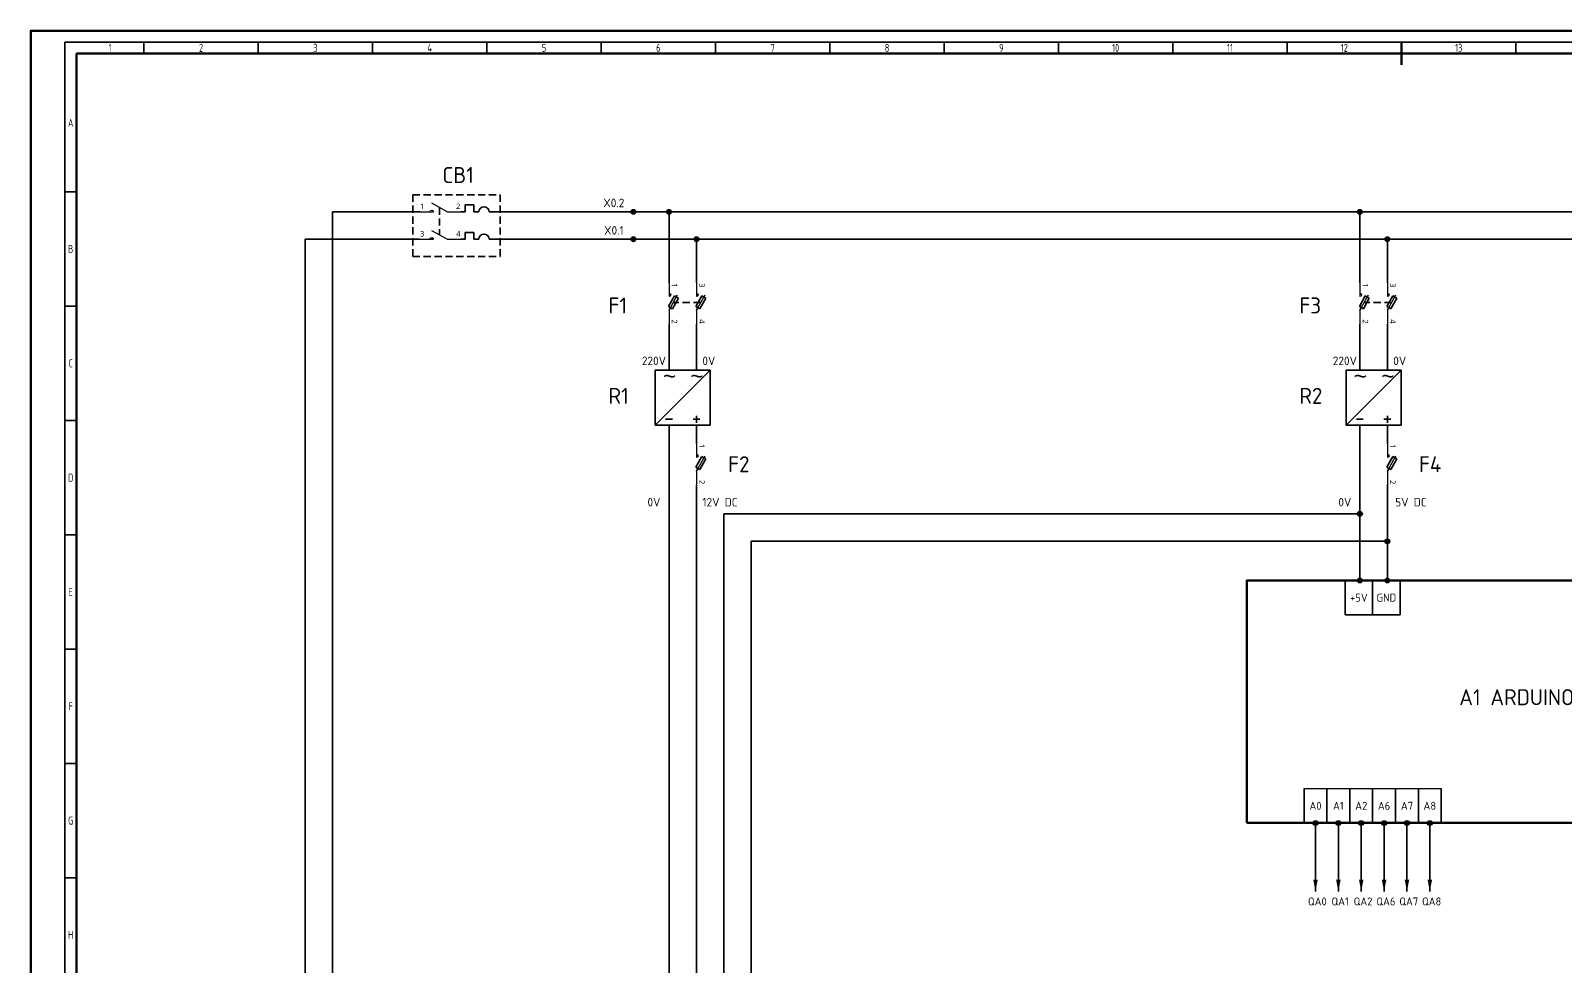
# Model space of a CAD drawing. Header units: millimetres. Extents: x -253 to 12701, y 1223 to 2077.
# Drawn here: x 1270 to 1941, y 1657 to 2066 of the extents above; entities that cross this region are included whole.
import ezdxf
from ezdxf.enums import TextEntityAlignment as Align

# ---------------------------------------------------------------- set-up
doc = ezdxf.new("R2010")
doc.units = ezdxf.units.MM
doc.linetypes.add('HIDDEN2', pattern=[4.7625, 3.175, -1.5875])
for name, color, linetype, lineweight in [('Chu', 241, 'Continuous', 35), ('Net 0.35', 20, 'Continuous', 35), ('Net 0.7', 7, 'Continuous', 70)]:
    doc.layers.add(name, color=color, linetype=linetype, lineweight=lineweight)
for name, color, linetype in [('Layer3', 7, 'HIDDEN2'), ('PHA_A', 1, 'Continuous'), ('PHA_C', 5, 'Continuous'), ('PHA_N', 7, 'Continuous'), ('SYMS', 7, 'Continuous'), ('TERMS', 4, 'Continuous'), ('THIET_BI', 4, 'Continuous')]:
    doc.layers.add(name, color=color, linetype=linetype)
doc.styles.add('SLDTEXTSTYLE1', font='TXT', dxfattribs={"width": 0.7})
doc.styles.get("Standard").update_dxf_attribs({"font": 'arial.ttf'})
doc.styles.add('WD_IEC', font='')
doc.styles.get('WD_IEC').set_extended_font_data('Meiryo UI')

# ---------------------------------------------------------------- blocks, each defined once
blk = doc.blocks.new('VMS21P')
for p, q in [((0, 7.5), (0, 2.5)), ((0, -2.5), (-3.12, 3.12)), ((0, -2.5), (0, -7.5))]:
    blk.add_line(p, q)
blk.add_arc((0, 3.12), 0.625, 90, 270)
at = {"style": 'WD_IEC'}
for tag, p in [('INST', (-5.25, 6.75)), ('LOC', (-5.25, 3.75)), ('TAG2', (-5.25, 0.75)), ('DESC1', (-5.25, -6.75)), ('XREF', (-5.25, -3.75)), ('DESC2', (-5.25, -9.75)), ('DESC3', (-5.25, -12.75))]:
    blk.add_attdef(tag, text='', height=2.5, dxfattribs=at).set_placement(p, align=Align.RIGHT)
blk.add_attdef('TERM01', text='', height=2, rotation=90, dxfattribs=at).set_placement((-1, 7.5), align=Align.RIGHT)
at = {"style": 'WD_IEC', "flags": 1}
for tag, p, height in [('X2TERM01', (0, 7.5), 0.32), ('X4LINK', (-2.91, 0), 0.32), ('X1LINK', (-0.5, 0), 0.32), ('CONTACT', (4, -3.5), 1), ('FAMILY', (4, -5), 1), ('X8TERM02', (0, -7.5), 0.32)]:
    blk.add_attdef(tag, p, '', height=height, dxfattribs=at)
at = {"style": 'WD_IEC'}
blk.add_attdef('TERM02', (-1, -7.5), '', height=2, rotation=90, dxfattribs=at)
blk = doc.blocks.new('WDDOT')
for radius in [0.72, 0.449, 0.223]:
    blk.add_circle((0, 0), radius)

msp = doc.modelspace()

# ---------------------------------------------------------------- linework, layer by layer
at = {"lineweight": 35}
for p, q in [((1547.93, 1896.16), (1550.93, 1896.16)), ((1559.93, 1896.16), (1562.93, 1896.16)), ((1561.43, 1894.66), (1561.43, 1897.66)), ((1850.08, 1896.16), (1853.08, 1896.16)), ((1862.08, 1896.16), (1865.08, 1896.16)), ((1863.58, 1894.66), (1863.58, 1897.66))]:
    msp.add_line(p, q, dxfattribs=at)
at = {"layer": 'Layer3', "lineweight": 35}
for p, q in [((1437.35, 1994.41), (1475.65, 1994.41)), ((1437.35, 1994.41), (1437.35, 1967.41)), ((1475.65, 1967.41), (1475.65, 1994.41)), ((1437.35, 1967.41), (1475.65, 1967.41))]:
    msp.add_line(p, q, dxfattribs=at)
at = {"layer": 'Layer3', "color": 4, "lineweight": 35}
for p, q in [((1449.02, 1988.79), (1449.02, 1976.79)), ((1563.3, 1947.21), (1551.3, 1947.21)), ((1865.45, 1947.21), (1853.45, 1947.21))]:
    msp.add_line(p, q, dxfattribs=at)
at = {"layer": 'Net 0.35', "linetype": 'Continuous', "lineweight": 35}
for p, q in [((1285.28, 1230.13), (1285.28, 2061.13)), ((1285.28, 2061.13), (2454.28, 2061.13)), ((1319.78, 2061.13), (1319.78, 2056.13)), ((1369.78, 2061.13), (1369.78, 2056.13)), ((1419.78, 2061.13), (1419.78, 2056.13)), ((1469.78, 2061.13), (1469.78, 2056.13)), ((1519.78, 2061.13), (1519.78, 2056.13)), ((1569.78, 2061.13), (1569.78, 2056.13)), ((1619.78, 2061.13), (1619.78, 2056.13)), ((1669.78, 2061.13), (1669.78, 2056.13)), ((1719.78, 2061.13), (1719.78, 2056.13)), ((1769.78, 2061.13), (1769.78, 2056.13)), ((1819.78, 2061.13), (1819.78, 2056.13)), ((1919.78, 2061.13), (1919.78, 2056.13)), ((1290.28, 1995.63), (1285.28, 1995.63)), ((1290.28, 1945.63), (1285.28, 1945.63)), ((1290.28, 1895.63), (1285.28, 1895.63)), ((1290.28, 1845.63), (1285.28, 1845.63)), ((1290.28, 1795.63), (1285.28, 1795.63)), ((1290.28, 1745.63), (1285.28, 1745.63)), ((1290.28, 1695.63), (1285.28, 1695.63))]:
    msp.add_line(p, q, dxfattribs=at)
at = {"layer": 'Net 0.7', "linetype": 'Continuous', "lineweight": 70}
for p, q in [((1869.78, 2051.13), (1869.78, 2061.13)), ((1290.28, 1235.13), (1290.28, 2056.13)), ((1290.28, 2056.13), (2449.28, 2056.13))]:
    msp.add_line(p, q, dxfattribs=at)
at = {"layer": 'Net 0.7'}
msp.add_lwpolyline([(1270.28, 1225.13), (2459.28, 1225.13), (2459.28, 2066.13), (1270.28, 2066.13)], close=True, dxfattribs=at)
at = {"layer": 'PHA_A', "lineweight": 35}
for p, q in [((1402.28, 1986.91), (1402.28, 1448.91)), ((1402.28, 1986.91), (1440.4, 1986.91)), ((1472.65, 1986.91), (2376.09, 1986.91)), ((1549.43, 1955.83), (1549.43, 1986.91)), ((1851.58, 1955.83), (1851.58, 1986.91)), ((1549.43, 1935.96), (1549.43, 1917.59)), ((1851.58, 1935.96), (1851.58, 1917.59)), ((1561.43, 1893.59), (1561.43, 1885.5)), ((1863.58, 1893.59), (1863.58, 1885.5)), ((1561.43, 1867.5), (1561.43, 1555.81)), ((1863.58, 1867.5), (1863.58, 1825.65)), ((1863.58, 1842.79), (1585.43, 1842.79)), ((1585.43, 1842.79), (1585.43, 1555.78))]:
    msp.add_line(p, q, dxfattribs=at)
at = {"layer": 'PHA_C', "lineweight": 35}
for p, q in [((1832.16, 1719.6), (1832.16, 1689.6)), ((1842.16, 1719.6), (1842.16, 1689.6)), ((1852.16, 1719.6), (1852.16, 1689.6)), ((1862.16, 1719.6), (1862.16, 1689.6)), ((1872.16, 1719.6), (1872.16, 1689.6)), ((1882.16, 1719.6), (1882.16, 1689.6))]:
    msp.add_line(p, q, dxfattribs=at)
for points in [[(1832.16, 1689.6, 0, 2, 0), (1832.16, 1694.86, 2, 2, 0)], [(1842.16, 1689.6, 0, 2, 0), (1842.16, 1694.86, 2, 2, 0)], [(1852.16, 1689.6, 0, 2, 0), (1852.16, 1694.86, 2, 2, 0)], [(1862.16, 1689.6, 0, 2, 0), (1862.16, 1694.86, 2, 2, 0)], [(1872.16, 1689.6, 0, 2, 0), (1872.16, 1694.86, 2, 2, 0)], [(1882.16, 1689.6, 0, 2, 0), (1882.16, 1694.86, 2, 2, 0)]]:
    msp.add_lwpolyline(points, format="xyseb", dxfattribs=at)
at = {"layer": 'PHA_N', "lineweight": 35}
for p, q in [((1390.28, 1974.91), (1390.28, 1448.91)), ((1390.28, 1974.91), (1440.4, 1974.91)), ((1472.65, 1974.91), (2376.09, 1974.91)), ((1561.43, 1955.83), (1561.43, 1974.91)), ((1863.58, 1955.83), (1863.58, 1974.91)), ((1561.43, 1935.96), (1561.43, 1917.59)), ((1863.58, 1935.96), (1863.58, 1917.59)), ((1549.43, 1555.81), (1549.43, 1893.59)), ((1851.58, 1825.65), (1851.58, 1893.59)), ((1573.43, 1854.79), (1573.43, 1555.78)), ((1573.43, 1854.79), (1851.58, 1854.79))]:
    msp.add_line(p, q, dxfattribs=at)
at = {"layer": 'THIET_BI', "lineweight": 35}
for p, q in [((1458.4, 1986.91), (1460.27, 1986.91)), ((1460.27, 1986.91), (1460.27, 1989.91)), ((1460.27, 1989.91), (1464.02, 1989.91)), ((1464.02, 1989.91), (1464.02, 1986.91)), ((1464.02, 1986.91), (1466.27, 1986.91)), ((1470.77, 1986.91), (1472.65, 1986.91)), ((1458.4, 1974.91), (1460.27, 1974.91)), ((1460.27, 1974.91), (1460.27, 1977.91)), ((1460.27, 1977.91), (1464.02, 1977.91)), ((1464.02, 1977.91), (1464.02, 1974.91)), ((1464.02, 1974.91), (1466.27, 1974.91)), ((1470.77, 1974.91), (1472.65, 1974.91)), ((1549.21, 1945.49), (1551.79, 1950.16)), ((1550.95, 1944.51), (1553.53, 1949.18)), ((1553.53, 1949.18), (1551.79, 1950.16)), ((1561.21, 1945.49), (1563.79, 1950.16)), ((1562.95, 1944.51), (1565.53, 1949.18)), ((1565.53, 1949.18), (1563.79, 1950.16)), ((1851.36, 1945.49), (1853.94, 1950.16)), ((1853.1, 1944.51), (1855.69, 1949.18)), ((1855.69, 1949.18), (1853.94, 1950.16)), ((1863.36, 1945.49), (1865.94, 1950.16)), ((1865.1, 1944.51), (1867.69, 1949.18)), ((1867.69, 1949.18), (1865.94, 1950.16)), ((1549.21, 1945.49), (1550.95, 1944.51)), ((1549.43, 1943.83), (1550.07, 1945)), ((1562.07, 1945), (1561.21, 1945.49)), ((1561.43, 1943.83), (1562.07, 1945)), ((1562.07, 1945), (1562.95, 1944.51)), ((1851.36, 1945.49), (1853.1, 1944.51)), ((1851.58, 1943.83), (1852.23, 1945)), ((1864.23, 1945), (1863.36, 1945.49)), ((1863.58, 1943.83), (1864.23, 1945)), ((1864.23, 1945), (1865.1, 1944.51)), ((1549.43, 1937.83), (1549.43, 1935.96)), ((1561.43, 1937.83), (1561.43, 1935.96)), ((1851.58, 1937.83), (1851.58, 1935.96)), ((1863.58, 1937.83), (1863.58, 1935.96)), ((1543.43, 1917.59), (1543.43, 1893.59)), ((1543.43, 1893.59), (1567.43, 1917.59)), ((1543.43, 1917.59), (1567.43, 1917.59)), ((1567.43, 1893.59), (1567.43, 1917.59)), ((1845.58, 1917.59), (1845.58, 1893.59)), ((1845.58, 1893.59), (1869.58, 1917.59)), ((1845.58, 1917.59), (1869.58, 1917.59)), ((1869.58, 1893.59), (1869.58, 1917.59)), ((1543.43, 1893.59), (1567.43, 1893.59)), ((1845.58, 1893.59), (1869.58, 1893.59)), ((1561.21, 1875.16), (1563.79, 1879.82)), ((1565.53, 1878.84), (1563.79, 1879.82)), ((1863.36, 1875.16), (1865.94, 1879.82)), ((1867.69, 1878.84), (1865.94, 1879.82)), ((1562.07, 1874.66), (1561.21, 1875.16)), ((1561.43, 1873.5), (1562.07, 1874.66)), ((1562.07, 1874.66), (1562.95, 1874.18)), ((1562.95, 1874.18), (1565.53, 1878.84)), ((1864.23, 1874.66), (1863.36, 1875.16)), ((1863.58, 1873.5), (1864.23, 1874.66)), ((1864.23, 1874.66), (1865.1, 1874.18)), ((1865.1, 1874.18), (1867.69, 1878.84)), ((1863.58, 1867.5), (1863.58, 1865.62)), ((1845.16, 1810.65), (1845.16, 1825.65)), ((1857.16, 1825.65), (1857.16, 1810.65)), ((1869.16, 1810.65), (1869.16, 1825.65)), ((1857.16, 1810.65), (1845.16, 1810.65)), ((1857.16, 1810.65), (1869.16, 1810.65)), ((1827.16, 1734.6), (1827.16, 1719.6)), ((1837.16, 1719.6), (1837.16, 1734.6)), ((1847.16, 1719.6), (1847.16, 1734.6)), ((1857.16, 1719.6), (1857.16, 1734.6)), ((1857.16, 1719.6), (1857.16, 1734.6)), ((1867.16, 1719.6), (1867.16, 1734.6)), ((1877.16, 1719.6), (1877.16, 1734.6)), ((1887.16, 1719.6), (1887.16, 1734.6))]:
    msp.add_line(p, q, dxfattribs=at)
at = {"layer": 'THIET_BI'}
for p, q in [((1827.16, 1734.6), (1857.16, 1734.6)), ((1857.16, 1734.6), (1887.16, 1734.6))]:
    msp.add_line(p, q, dxfattribs=at)
at = {"layer": 'THIET_BI', "lineweight": 50}
msp.add_lwpolyline([(1802.16, 1719.6), (2092.16, 1719.6), (2092.16, 1825.65), (1802.16, 1825.65)], close=True, dxfattribs=at)
at = {"layer": 'THIET_BI', "lineweight": 35}
for centre in [(1468.52, 1986.91), (1468.52, 1974.91)]:
    msp.add_arc(centre, 2.25, 0, 180, dxfattribs=at)

# ---------------------------------------------------------------- block references
at = {"layer": 'PHA_A', "lineweight": 35, "xscale": 1.5000000075, "yscale": 1.5000000075, "zscale": 1.5000000075}
for p in [(1533.85, 1986.91), (1549.43, 1986.91), (1851.58, 1986.91), (1863.58, 1842.79)]:
    msp.add_blockref('WDDOT', p, dxfattribs=at)
at = {"layer": 'SYMS', "lineweight": 35, "xscale": 1.5000000075, "yscale": 1.5000000075, "zscale": 1.5000000075}
for p in [(1533.85, 1974.91), (1561.43, 1974.91), (1863.58, 1974.91), (1851.58, 1854.79), (1851.58, 1825.65), (1863.58, 1825.65), (1832.16, 1719.6), (1842.16, 1719.6), (1852.16, 1719.6), (1862.16, 1719.6), (1872.16, 1719.6), (1882.16, 1719.6)]:
    msp.add_blockref('WDDOT', p, dxfattribs=at)
at = {"layer": 'TERMS', "lineweight": 35}
ref = msp.add_blockref('VMS21P', (1449.4, 1986.91), dxfattribs=dict(at, xscale=-1.200000006, yscale=1.200000006, zscale=1.200000006, rotation=90))
ref.add_attrib('TERM02', '2', (1456.33, 1988.11), dxfattribs={"height": 2.4, "style": 'WD_IEC'})
ref.add_attrib('TERM01', '1', dxfattribs={"height": 2.4, "style": 'WD_IEC'}).set_placement((1442.42, 1988.11), align=Align.RIGHT)
ref = msp.add_blockref('VMS21P', (1561.43, 1946.83), dxfattribs=dict(at, xscale=-1.200000006, yscale=1.200000006, zscale=1.200000006))
ref.add_attrib('TERM02', '4', (1562.63, 1939.9), dxfattribs={"height": 2.4, "rotation": 270, "style": 'WD_IEC'})
ref.add_attrib('TERM01', '3', dxfattribs={"height": 2.4, "rotation": 270, "style": 'WD_IEC'}).set_placement((1562.63, 1953.81), align=Align.RIGHT)
ref = msp.add_blockref('VMS21P', (1863.58, 1946.83), dxfattribs=dict(at, xscale=-1.200000006, yscale=1.200000006, zscale=1.200000006))
ref.add_attrib('TERM02', '4', (1864.78, 1939.9), dxfattribs={"height": 2.4, "rotation": 270, "style": 'WD_IEC'})
ref.add_attrib('TERM01', '3', dxfattribs={"height": 2.4, "rotation": 270, "style": 'WD_IEC'}).set_placement((1864.78, 1953.81), align=Align.RIGHT)
ref = msp.add_blockref('VMS21P', (1561.43, 1876.5), dxfattribs=dict(at, xscale=-1.200000006, yscale=1.200000006, zscale=1.200000006))
ref.add_attrib('TERM02', '2', (1562.63, 1869.57), dxfattribs={"height": 2.4, "rotation": 270, "style": 'WD_IEC'})
ref.add_attrib('TERM01', '1', dxfattribs={"height": 2.4, "rotation": 270, "style": 'WD_IEC'}).set_placement((1562.63, 1883.47), align=Align.RIGHT)
ref = msp.add_blockref('VMS21P', (1863.58, 1876.5), dxfattribs=dict(at, xscale=-1.200000006, yscale=1.200000006, zscale=1.200000006))
ref.add_attrib('TERM02', '2', (1864.78, 1869.57), dxfattribs={"height": 2.4, "rotation": 270, "style": 'WD_IEC'})
ref.add_attrib('TERM01', '1', dxfattribs={"height": 2.4, "rotation": 270, "style": 'WD_IEC'}).set_placement((1864.78, 1883.47), align=Align.RIGHT)
at = {"layer": 'THIET_BI', "lineweight": 35}
ref = msp.add_blockref('VMS21P', (1449.4, 1974.91), dxfattribs=dict(at, xscale=-1.200000006, yscale=1.200000006, zscale=1.200000006, rotation=90))
ref.add_attrib('TERM02', '4', (1456.41, 1976.11), dxfattribs={"layer": 'TERMS', "height": 2.4, "style": 'WD_IEC'})
ref.add_attrib('TERM01', '3', dxfattribs={"layer": 'TERMS', "height": 2.4, "style": 'WD_IEC'}).set_placement((1442.42, 1976.11), align=Align.RIGHT)
ref = msp.add_blockref('VMS21P', (1549.43, 1946.83), dxfattribs=dict(at, xscale=-1.200000006, yscale=1.200000006, zscale=1.200000006))
ref.add_attrib('TERM02', '2', (1550.63, 1939.82), dxfattribs={"layer": 'TERMS', "height": 2.4, "rotation": 270, "style": 'WD_IEC'})
ref.add_attrib('TERM01', '1', dxfattribs={"layer": 'TERMS', "height": 2.4, "rotation": 270, "style": 'WD_IEC'}).set_placement((1550.63, 1953.81), align=Align.RIGHT)
ref = msp.add_blockref('VMS21P', (1851.58, 1946.83), dxfattribs=dict(at, xscale=-1.200000006, yscale=1.200000006, zscale=1.200000006))
ref.add_attrib('TERM02', '2', (1852.78, 1939.82), dxfattribs={"layer": 'TERMS', "height": 2.4, "rotation": 270, "style": 'WD_IEC'})
ref.add_attrib('TERM01', '1', dxfattribs={"layer": 'TERMS', "height": 2.4, "rotation": 270, "style": 'WD_IEC'}).set_placement((1852.78, 1953.81), align=Align.RIGHT)

# ---------------------------------------------------------------- texts
at = {"layer": 'Chu', "char_height": 3.5, "attachment_point": 5, "style": 'SLDTEXTSTYLE1'}
for s, insert in [('{\\fTCVN 7284|b0|i0|c0|p34;3}', (1394.78, 2058.63)), ('{\\fTCVN 7284|b0|i0|c0|p34;4}', (1444.78, 2058.63)), ('{\\fTCVN 7284|b0|i0|c0|p34;8}', (1644.78, 2058.63)), ('{\\fTCVN 7284|b0|i0|c0|p34;13}', (1894.78, 2058.63)), ('{\\fTCVN 7284|b0|i0|c0|p34;1}', (1305.03, 2058.63)), ('{\\fTCVN 7284|b0|i0|c0|p34;2}', (1344.78, 2058.63)), ('{\\fTCVN 7284|b0|i0|c0|p34;5}', (1494.78, 2058.63)), ('{\\fTCVN 7284|b0|i0|c0|p34;6}', (1544.78, 2058.63)), ('{\\fTCVN 7284|b0|i0|c0|p34;7}', (1594.78, 2058.63)), ('{\\fTCVN 7284|b0|i0|c0|p34;9}', (1694.78, 2058.63)), ('{\\fTCVN 7284|b0|i0|c0|p34;10}', (1744.78, 2058.63)), ('{\\fTCVN 7284|b0|i0|c0|p34;11}', (1794.78, 2058.63)), ('{\\fTCVN 7284|b0|i0|c0|p34;12}', (1844.78, 2058.63)), ('{\\fTCVN 7284|b0|i0|c0|p34;A}', (1287.78, 2025.88)), ('{\\fTCVN 7284|b0|i0|c0|p34;B}', (1287.78, 1970.63)), ('{\\fTCVN 7284|b0|i0|c0|p34;C}', (1287.78, 1920.63)), ('{\\fTCVN 7284|b0|i0|c0|p34;D}', (1287.78, 1870.63)), ('{\\fTCVN 7284|b0|i0|c0|p34;E}', (1287.78, 1820.63)), ('{\\fTCVN 7284|b0|i0|c0|p34;F}', (1287.78, 1770.63)), ('{\\fTCVN 7284|b0|i0|c0|p34;G}', (1287.78, 1720.63)), ('{\\fTCVN 7284|b0|i0|c0|p34;H}', (1287.78, 1670.63))]:
    msp.add_mtext(s, dxfattribs=dict(at, insert=insert))
at = {"layer": 'Layer3', "lineweight": 35, "char_height": 7, "attachment_point": 1}
for s, insert in [('{\\fTCVN 7284|b0|i0|c0|p34;CB1}', (1450.29, 2006.49)), ('{\\fTCVN 7284|b0|i0|c0|p34;F1}', (1522.95, 1949.45)), ('{\\fTCVN 7284|b0|i0|c0|p34;F3}', (1825.1, 1949.45)), ('{\\fTCVN 7284|b0|i0|c0|p34;R1}', (1522.95, 1909.92)), ('{\\fTCVN 7284|b0|i0|c0|p34;R2}', (1825.1, 1909.92)), ('{\\fTCVN 7284|b0|i0|c0|p34;F2}', (1575.26, 1879.99)), ('{\\fTCVN 7284|b0|i0|c0|p34;F4}', (1877.41, 1879.99))]:
    msp.add_mtext_dynamic_manual_height_columns(s, width=66.8341, gutter_width=250.57, heights=[0], dxfattribs=dict(at, insert=insert))
at = {"layer": 'PHA_A', "lineweight": 35, "attachment_point": 1}
for s, width, gutter_width, insert, char_height in [('\\pxqc;{\\fTCVN 7284|b0|i0|c0|p34;\\C0;X0.2}', 48.9445, 187.93, (1500.85, 1992.67), 3.75), ('\\pxqc;{\\fTCVN 7284|b0|i0|c0|p34;\\C0;X0.1}', 48.9445, 187.93, (1500.85, 1980.67), 3.75), ('\\pxqc;{\\fTCVN 7284|b0|i0|c0|p34;\\C0;220V}', 48.9445, 187.93, (1518.38, 1923.59), 3.75), ('\\pxqc;{\\fTCVN 7284|b0|i0|c0|p34;\\C0;0V}', 48.9445, 187.93, (1542.38, 1923.59), 3.75), ('\\pxqc;{\\fTCVN 7284|b0|i0|c0|p34;\\C0;220V}', 48.9445, 187.93, (1820.53, 1923.59), 3.75), ('\\pxqc;{\\fTCVN 7284|b0|i0|c0|p34;\\C0;0V}', 48.9445, 187.93, (1844.53, 1923.59), 3.75), ('{\\C0;~}', 40.5078, 250.57, (1546.77, 1918.63), 7), ('{\\C0;~}', 40.5078, 250.57, (1558.77, 1918.63), 7), ('{\\C0;~}', 40.5078, 250.57, (1848.92, 1918.63), 7), ('{\\C0;~}', 40.5078, 250.57, (1860.92, 1918.63), 7), ('\\pxqc;{\\fTCVN 7284|b0|i0|c0|p34;\\C0;0V}', 48.9445, 187.93, (1518.38, 1861.77), 3.75), ('\\pxqc;{\\fTCVN 7284|b0|i0|c0|p34;\\C0;12V DC}', 48.9445, 187.93, (1547.28, 1861.77), 3.75), ('\\pxqc;{\\fTCVN 7284|b0|i0|c0|p34;\\C0;0V}', 48.9445, 187.93, (1820.53, 1861.77), 3.75), ('\\pxqc;{\\fTCVN 7284|b0|i0|c0|p34;\\C0;5V DC}', 48.9445, 187.93, (1849.43, 1861.77), 3.75)]:
    msp.add_mtext_dynamic_manual_height_columns(s, width=width, gutter_width=gutter_width, heights=[0], dxfattribs=dict(at, insert=insert, char_height=char_height))
at = {"layer": 'PHA_C', "lineweight": 35, "insert": (1895.03, 1778.1), "char_height": 7, "attachment_point": 1}
msp.add_mtext_dynamic_manual_height_columns('{\\fTCVN 7284|b0|i0|c0|p34;\\C0;A1 ARDUINO MEGA 2560}', width=141.9861, gutter_width=250.57, heights=[9.48], dxfattribs=at)
at = {"layer": 'THIET_BI', "lineweight": 35, "char_height": 3.5, "attachment_point": 5}
for s, insert in [('\\pxqc;{\\fTCVN 7284|b0|i0|c0|p34;\\C0;+5V}', (1851.16, 1818.15)), ('{\\fTCVN 7284|b0|i0|c0|p34;\\C0;GND}', (1863.16, 1818.15)), ('\\pxqc;{\\fTCVN 7284|b0|i0|c0|p34;\\C0;A0}', (1832.16, 1727.1)), ('\\pxqc;{\\fTCVN 7284|b0|i0|c0|p34;\\C0;A1}', (1842.16, 1727.1)), ('\\pxqc;{\\fTCVN 7284|b0|i0|c0|p34;\\C0;A2}', (1852.16, 1727.1)), ('\\pxqc;{\\fTCVN 7284|b0|i0|c0|p34;\\C0;A6}', (1862.16, 1727.1)), ('\\pxqc;{\\fTCVN 7284|b0|i0|c0|p34;\\C0;A7}', (1872.16, 1727.1)), ('\\pxqc;{\\fTCVN 7284|b0|i0|c0|p34;\\C0;A8}', (1882.16, 1727.1)), ('\\pxqc;{\\fTCVN 7284|b0|i0|c0|p34;\\C0;QA0}', (1832.96, 1685.26)), ('\\pxqc;{\\fTCVN 7284|b0|i0|c0|p34;\\C0;QA1}', (1842.96, 1685.26)), ('\\pxqc;{\\fTCVN 7284|b0|i0|c0|p34;\\C0;QA2}', (1852.96, 1685.26)), ('\\pxqc;{\\fTCVN 7284|b0|i0|c0|p34;\\C0;QA6}', (1862.96, 1685.26)), ('\\pxqc;{\\fTCVN 7284|b0|i0|c0|p34;\\C0;QA7}', (1872.96, 1685.26)), ('\\pxqc;{\\fTCVN 7284|b0|i0|c0|p34;\\C0;QA8}', (1882.96, 1685.26))]:
    msp.add_mtext_dynamic_manual_height_columns(s, width=40.607, gutter_width=250.57, heights=[1.47], dxfattribs=dict(at, insert=insert))

doc.saveas('drawing.dxf')
